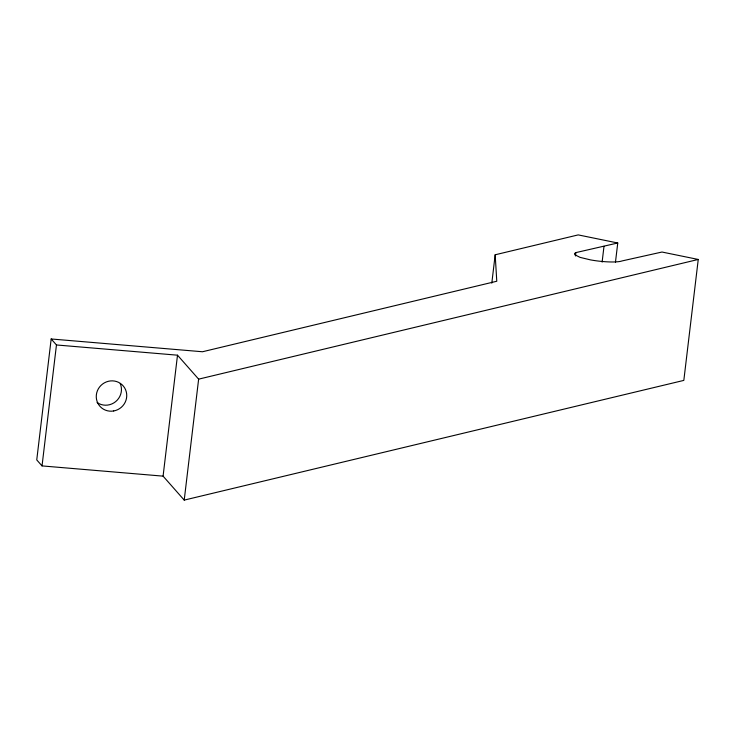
<?xml version="1.0" encoding="UTF-8"?>
<svg xmlns="http://www.w3.org/2000/svg" width="735" height="735" viewBox="0 0 735 735"><rect width="100%" height="100%" fill="white"/><g stroke="black" fill="none" stroke-linecap="round" stroke-linejoin="round"><path stroke-width="1.1" d="M617.758 242.991L578.206 234.897L495.179 254.788L496.777 281.248L202.483 351.753L51.174 338.973L36.75 459.917L42.033 465.907L163.087 476.142L184.219 500.103L683.826 380.399L698.25 259.455L661.987 252.031L622.04 260.934A24.742 4.336 6.8 0 1 590.517 259.896L580.108 257.388L574.752 254.723L574.485 253.547L575.882 252.601L617.758 242.991L615.461 262.202M42.033 465.907L56.457 344.963L51.174 338.973M163.087 476.142L177.502 355.189L56.457 344.963M184.219 500.103L198.634 379.15L177.502 355.189M491.807 283.14L495.179 254.788M575.477 255.991L575.882 252.601M602.112 262.11L604.005 246.28M198.634 379.15L698.25 259.455M120.228 383.587A15.463 14.939 -41.4 0 1 115.643 401.632A15.463 14.939 -41.4 0 1 97.094 402.495M113.677 410.966A15.463 14.939 -41.4 0 0 123.48 386.242A15.463 14.939 -41.4 0 0 97.351 390.882A15.463 14.939 -41.4 0 0 113.677 410.966"/></g></svg>
